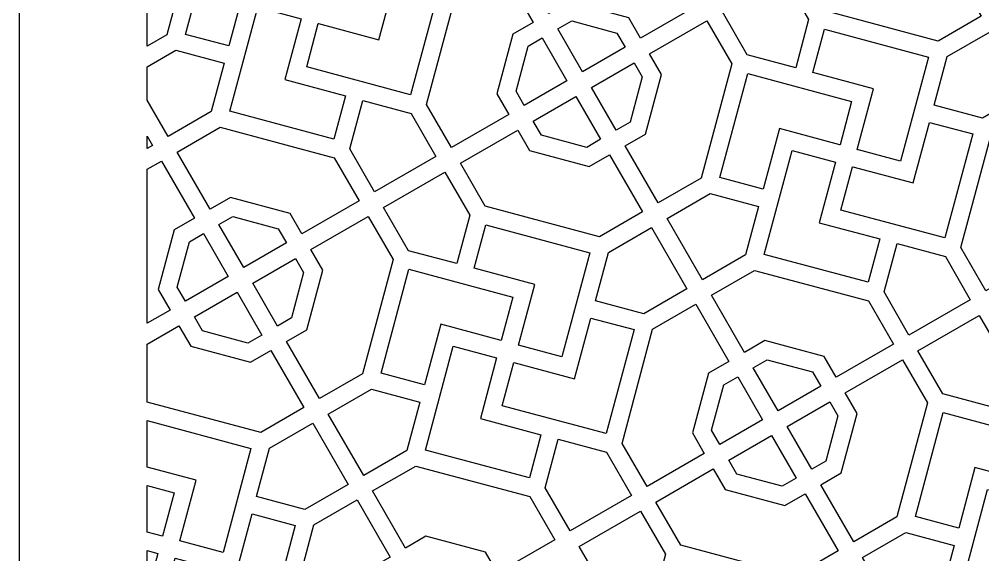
# Model space of a CAD drawing. Header units: centimetres. Extents: x 1.9 to 18.1, y -9.5 to 9.5.
# Drawn here: x 1.854 to 6.387, y 4.709 to 7.227 of the extents above; entities that cross this region are included whole.
import ezdxf

# ---------------------------------------------------------------- set-up
doc = ezdxf.new("R2010")
doc.units = ezdxf.units.CM
doc.header["$MEASUREMENT"] = 0
doc.layers.add('layer 1', color=7, linetype='Continuous')

msp = doc.modelspace()

# ---------------------------------------------------------------- linework, layer by layer
at = {"layer": 'layer 1', "color": 250}
for points, knots in [([(1.85394, 9.5), (1.85394, 9.5), (18.09811, 9.5), (18.09811, 9.5), (18.09811, 9.5), (18.09811, 9.5), (18.09811, 0.05572), (18.09811, 0.05572), (18.09811, 0.05572), (18.09811, 0.05572), (1.85394, 0.05572), (1.85394, 0.05572), (1.85394, 0.05572), (1.85394, 0.05572), (1.85394, 9.5), (1.85394, 9.5)], [0, 0, 0, 0, 0.2, 0.2, 0.2, 0.2, 0.4, 0.4, 0.4, 0.4, 0.6, 0.6, 0.6, 0.6, 1, 1, 1, 1]), ([(2.45561, 7.10026), (2.45561, 7.10026), (2.54855, 7.15393), (2.54855, 7.15393), (2.54855, 7.15393), (2.54855, 7.15393), (2.69237, 7.69068), (2.69237, 7.69068), (2.69237, 7.69068), (2.69237, 7.69068), (2.57523, 7.89357), (2.57523, 7.89357), (2.57523, 7.89357), (2.57523, 7.89357), (2.45561, 7.82451), (2.45561, 7.82451), (2.45561, 7.82451), (2.45561, 7.82451), (2.45561, 7.10026), (2.45561, 7.10026)], [0, 0, 0, 0, 0.1666667, 0.1666667, 0.1666667, 0.1666667, 0.3333333, 0.3333333, 0.3333333, 0.3333333, 0.5, 0.5, 0.5, 0.5, 0.6666667, 0.6666667, 0.6666667, 0.6666667, 1, 1, 1, 1]), ([(3.20141, 7.31045), (3.20141, 7.31045), (3.20165, 7.31038), (3.20165, 7.31038), (3.20165, 7.31038), (3.20165, 7.31038), (3.2562, 7.51396), (3.2562, 7.51396), (3.2562, 7.51396), (3.2562, 7.51396), (2.76723, 7.64499), (2.76723, 7.64499), (2.76723, 7.64499), (2.76723, 7.64499), (2.63621, 7.15602), (2.63621, 7.15602), (2.63621, 7.15602), (2.63621, 7.15602), (2.83997, 7.10142), (2.83997, 7.10142), (2.83997, 7.10142), (2.83997, 7.10142), (2.91642, 7.38675), (2.91642, 7.38675), (2.91642, 7.38675), (2.91642, 7.38675), (3.2014, 7.31039), (3.2014, 7.31039), (3.2014, 7.31039), (3.2014, 7.31039), (3.20141, 7.31045), (3.20141, 7.31045)], [0, 0, 0, 0, 0.1111111, 0.1111111, 0.1111111, 0.1111111, 0.2222222, 0.2222222, 0.2222222, 0.2222222, 0.3333333, 0.3333333, 0.3333333, 0.3333333, 0.4444444, 0.4444444, 0.4444444, 0.4444444, 0.5555556, 0.5555556, 0.5555556, 0.5555556, 0.6666667, 0.6666667, 0.6666667, 0.6666667, 0.7777778, 0.7777778, 0.7777778, 0.7777778, 1, 1, 1, 1]), ([(4.72143, 7.23444), (4.72143, 7.23444), (4.77732, 7.13765), (4.77732, 7.13765), (4.77732, 7.13765), (4.77732, 7.13765), (5.0468, 7.29324), (5.0468, 7.29324), (5.0468, 7.29324), (5.0468, 7.29324), (4.92962, 7.4962), (4.92962, 7.4962), (4.92962, 7.4962), (4.92962, 7.4962), (4.39298, 7.63999), (4.39298, 7.63999), (4.39298, 7.63999), (4.39298, 7.63999), (4.19009, 7.52286), (4.19009, 7.52286), (4.19009, 7.52286), (4.19009, 7.52286), (4.3452, 7.25421), (4.3452, 7.25421), (4.3452, 7.25421), (4.3452, 7.25421), (4.44108, 7.30956), (4.44108, 7.30956), (4.44108, 7.30956), (4.44108, 7.30956), (4.72143, 7.23444), (4.72143, 7.23444)], [0, 0, 0, 0, 0.1111111, 0.1111111, 0.1111111, 0.1111111, 0.2222222, 0.2222222, 0.2222222, 0.2222222, 0.3333333, 0.3333333, 0.3333333, 0.3333333, 0.4444444, 0.4444444, 0.4444444, 0.4444444, 0.5555556, 0.5555556, 0.5555556, 0.5555556, 0.6666667, 0.6666667, 0.6666667, 0.6666667, 0.7777778, 0.7777778, 0.7777778, 0.7777778, 1, 1, 1, 1]), ([(5.84874, 7.52951), (5.84874, 7.52951), (5.79286, 7.6263), (5.79286, 7.6263), (5.79286, 7.6263), (5.79286, 7.6263), (5.52321, 7.47062), (5.52321, 7.47062), (5.52321, 7.47062), (5.52321, 7.47062), (5.64025, 7.26788), (5.64025, 7.26788), (5.64025, 7.26788), (5.64025, 7.26788), (6.17726, 7.12399), (6.17726, 7.12399), (6.17726, 7.12399), (6.17726, 7.12399), (6.38008, 7.24109), (6.38008, 7.24109), (6.38008, 7.24109), (6.38008, 7.24109), (6.22497, 7.50974), (6.22497, 7.50974), (6.22497, 7.50974), (6.22497, 7.50974), (6.12909, 7.45439), (6.12909, 7.45439), (6.12909, 7.45439), (6.12909, 7.45439), (5.84874, 7.52951), (5.84874, 7.52951)], [0, 0, 0, 0, 0.1111111, 0.1111111, 0.1111111, 0.1111111, 0.2222222, 0.2222222, 0.2222222, 0.2222222, 0.3333333, 0.3333333, 0.3333333, 0.3333333, 0.4444444, 0.4444444, 0.4444444, 0.4444444, 0.5555556, 0.5555556, 0.5555556, 0.5555556, 0.6666667, 0.6666667, 0.6666667, 0.6666667, 0.7777778, 0.7777778, 0.7777778, 0.7777778, 1, 1, 1, 1]), ([(4.10095, 6.87621), (4.10095, 6.87621), (4.17607, 7.15656), (4.17607, 7.15656), (4.17607, 7.15656), (4.17607, 7.15656), (4.27195, 7.21191), (4.27195, 7.21191), (4.27195, 7.21191), (4.27195, 7.21191), (4.11684, 7.48057), (4.11684, 7.48057), (4.11684, 7.48057), (4.11684, 7.48057), (3.91379, 7.36334), (3.91379, 7.36334), (3.91379, 7.36334), (3.91379, 7.36334), (3.77, 6.8267), (3.77, 6.8267), (3.77, 6.8267), (3.77, 6.8267), (3.88719, 6.62373), (3.88719, 6.62373), (3.88719, 6.62373), (3.88719, 6.62373), (4.15684, 6.77941), (4.15684, 6.77941), (4.15684, 6.77941), (4.15684, 6.77941), (4.10095, 6.87621), (4.10095, 6.87621)], [0, 0, 0, 0, 0.1111111, 0.1111111, 0.1111111, 0.1111111, 0.2222222, 0.2222222, 0.2222222, 0.2222222, 0.3333333, 0.3333333, 0.3333333, 0.3333333, 0.4444444, 0.4444444, 0.4444444, 0.4444444, 0.5555556, 0.5555556, 0.5555556, 0.5555556, 0.6666667, 0.6666667, 0.6666667, 0.6666667, 0.7777778, 0.7777778, 0.7777778, 0.7777778, 1, 1, 1, 1]), ([(3.26124, 7.20705), (3.26124, 7.20705), (3.26122, 7.20695), (3.26122, 7.20695), (3.26122, 7.20695), (3.26122, 7.20695), (3.26074, 7.20708), (3.26074, 7.20708), (3.26074, 7.20708), (3.26074, 7.20708), (3.20614, 7.00329), (3.20614, 7.00329), (3.20614, 7.00329), (3.20614, 7.00329), (3.69511, 6.87227), (3.69511, 6.87227), (3.69511, 6.87227), (3.69511, 6.87227), (3.82613, 7.36124), (3.82613, 7.36124), (3.82613, 7.36124), (3.82613, 7.36124), (3.62261, 7.41577), (3.62261, 7.41577), (3.62261, 7.41577), (3.62261, 7.41577), (3.54622, 7.13069), (3.54622, 7.13069), (3.54622, 7.13069), (3.54622, 7.13069), (3.26124, 7.20705), (3.26124, 7.20705)], [0, 0, 0, 0, 0.1111111, 0.1111111, 0.1111111, 0.1111111, 0.2222222, 0.2222222, 0.2222222, 0.2222222, 0.3333333, 0.3333333, 0.3333333, 0.3333333, 0.4444444, 0.4444444, 0.4444444, 0.4444444, 0.5555556, 0.5555556, 0.5555556, 0.5555556, 0.6666667, 0.6666667, 0.6666667, 0.6666667, 0.7777778, 0.7777778, 0.7777778, 0.7777778, 1, 1, 1, 1]), ([(5.50675, 6.99804), (5.50675, 6.99804), (5.56765, 7.22535), (5.56765, 7.22535), (5.56765, 7.22535), (5.56765, 7.22535), (5.45034, 7.42855), (5.45034, 7.42855), (5.45034, 7.42855), (5.45034, 7.42855), (5.16196, 7.26205), (5.16196, 7.26205), (5.16196, 7.26205), (5.16196, 7.26205), (5.27918, 7.05902), (5.27918, 7.05902), (5.27918, 7.05902), (5.27918, 7.05902), (5.50675, 6.99804), (5.50675, 6.99804)], [0, 0, 0, 0, 0.1666667, 0.1666667, 0.1666667, 0.1666667, 0.3333333, 0.3333333, 0.3333333, 0.3333333, 0.5, 0.5, 0.5, 0.5, 0.6666667, 0.6666667, 0.6666667, 0.6666667, 1, 1, 1, 1]), ([(3.17955, 7.22913), (3.17955, 7.22913), (2.97591, 7.2837), (2.97591, 7.2837), (2.97591, 7.2837), (2.97591, 7.2837), (2.84489, 6.79473), (2.84489, 6.79473), (2.84489, 6.79473), (2.84489, 6.79473), (3.33386, 6.66371), (3.33386, 6.66371), (3.33386, 6.66371), (3.33386, 6.66371), (3.38843, 6.86734), (3.38843, 6.86734), (3.38843, 6.86734), (3.38843, 6.86734), (3.10309, 6.9438), (3.10309, 6.9438), (3.10309, 6.9438), (3.10309, 6.9438), (3.17955, 7.22913), (3.17955, 7.22913)], [0, 0, 0, 0, 0.1428571, 0.1428571, 0.1428571, 0.1428571, 0.2857143, 0.2857143, 0.2857143, 0.2857143, 0.4285714, 0.4285714, 0.4285714, 0.4285714, 0.5714286, 0.5714286, 0.5714286, 0.5714286, 0.7142857, 0.7142857, 0.7142857, 0.7142857, 1, 1, 1, 1]), ([(4.70445, 7.09558), (4.70445, 7.09558), (4.66599, 7.16219), (4.66599, 7.16219), (4.66599, 7.16219), (4.66599, 7.16219), (4.45297, 7.21927), (4.45297, 7.21927), (4.45297, 7.21927), (4.45297, 7.21927), (4.38727, 7.18134), (4.38727, 7.18134), (4.38727, 7.18134), (4.38727, 7.18134), (4.5037, 6.97968), (4.5037, 6.97968), (4.5037, 6.97968), (4.5037, 6.97968), (4.70445, 7.09558), (4.70445, 7.09558)], [0, 0, 0, 0, 0.1666667, 0.1666667, 0.1666667, 0.1666667, 0.3333333, 0.3333333, 0.3333333, 0.3333333, 0.5, 0.5, 0.5, 0.5, 0.6666667, 0.6666667, 0.6666667, 0.6666667, 1, 1, 1, 1]), ([(4.87549, 6.9676), (4.87549, 6.9676), (4.80037, 6.68725), (4.80037, 6.68725), (4.80037, 6.68725), (4.80037, 6.68725), (4.70449, 6.63189), (4.70449, 6.63189), (4.70449, 6.63189), (4.70449, 6.63189), (4.8596, 6.36324), (4.8596, 6.36324), (4.8596, 6.36324), (4.8596, 6.36324), (5.06242, 6.48034), (5.06242, 6.48034), (5.06242, 6.48034), (5.06242, 6.48034), (5.20624, 7.01709), (5.20624, 7.01709), (5.20624, 7.01709), (5.20624, 7.01709), (5.0891, 7.21998), (5.0891, 7.21998), (5.0891, 7.21998), (5.0891, 7.21998), (4.81961, 7.0644), (4.81961, 7.0644), (4.81961, 7.0644), (4.81961, 7.0644), (4.87549, 6.9676), (4.87549, 6.9676)], [0, 0, 0, 0, 0.1111111, 0.1111111, 0.1111111, 0.1111111, 0.2222222, 0.2222222, 0.2222222, 0.2222222, 0.3333333, 0.3333333, 0.3333333, 0.3333333, 0.4444444, 0.4444444, 0.4444444, 0.4444444, 0.5555556, 0.5555556, 0.5555556, 0.5555556, 0.6666667, 0.6666667, 0.6666667, 0.6666667, 0.7777778, 0.7777778, 0.7777778, 0.7777778, 1, 1, 1, 1]), ([(5.7968, 6.61506), (5.7968, 6.61506), (5.79692, 6.61503), (5.79692, 6.61503), (5.79692, 6.61503), (5.79692, 6.61503), (5.79684, 6.61474), (5.79684, 6.61474), (5.79684, 6.61474), (5.79684, 6.61474), (6.0006, 6.56014), (6.0006, 6.56014), (6.0006, 6.56014), (6.0006, 6.56014), (6.13161, 7.04911), (6.13161, 7.04911), (6.13161, 7.04911), (6.13161, 7.04911), (5.64264, 7.18013), (5.64264, 7.18013), (5.64264, 7.18013), (5.64264, 7.18013), (5.58802, 6.97627), (5.58802, 6.97627), (5.58802, 6.97627), (5.58802, 6.97627), (5.87312, 6.89988), (5.87312, 6.89988), (5.87312, 6.89988), (5.87312, 6.89988), (5.7968, 6.61506), (5.7968, 6.61506)], [0, 0, 0, 0, 0.1111111, 0.1111111, 0.1111111, 0.1111111, 0.2222222, 0.2222222, 0.2222222, 0.2222222, 0.3333333, 0.3333333, 0.3333333, 0.3333333, 0.4444444, 0.4444444, 0.4444444, 0.4444444, 0.5555556, 0.5555556, 0.5555556, 0.5555556, 0.6666667, 0.6666667, 0.6666667, 0.6666667, 0.7777778, 0.7777778, 0.7777778, 0.7777778, 1, 1, 1, 1]), ([(6.42215, 7.16822), (6.42215, 7.16822), (6.21925, 7.05108), (6.21925, 7.05108), (6.21925, 7.05108), (6.21925, 7.05108), (6.15826, 6.82346), (6.15826, 6.82346), (6.15826, 6.82346), (6.15826, 6.82346), (6.38551, 6.76257), (6.38551, 6.76257), (6.38551, 6.76257), (6.38551, 6.76257), (6.58864, 6.87985), (6.58864, 6.87985), (6.58864, 6.87985), (6.58864, 6.87985), (6.42215, 7.16822), (6.42215, 7.16822)], [0, 0, 0, 0, 0.1666667, 0.1666667, 0.1666667, 0.1666667, 0.3333333, 0.3333333, 0.3333333, 0.3333333, 0.5, 0.5, 0.5, 0.5, 0.6666667, 0.6666667, 0.6666667, 0.6666667, 1, 1, 1, 1]), ([(4.2297, 6.82148), (4.2297, 6.82148), (4.43045, 6.93739), (4.43045, 6.93739), (4.43045, 6.93739), (4.43045, 6.93739), (4.31402, 7.13905), (4.31402, 7.13905), (4.31402, 7.13905), (4.31402, 7.13905), (4.24832, 7.10112), (4.24832, 7.10112), (4.24832, 7.10112), (4.24832, 7.10112), (4.19124, 6.88809), (4.19124, 6.88809), (4.19124, 6.88809), (4.19124, 6.88809), (4.2297, 6.82148), (4.2297, 6.82148)], [0, 0, 0, 0, 0.1666667, 0.1666667, 0.1666667, 0.1666667, 0.3333333, 0.3333333, 0.3333333, 0.3333333, 0.5, 0.5, 0.5, 0.5, 0.6666667, 0.6666667, 0.6666667, 0.6666667, 1, 1, 1, 1]), ([(2.45561, 6.84653), (2.45561, 6.84653), (2.5543, 6.67559), (2.5543, 6.67559), (2.5543, 6.67559), (2.5543, 6.67559), (2.75727, 6.79277), (2.75727, 6.79277), (2.75727, 6.79277), (2.75727, 6.79277), (2.81819, 7.02015), (2.81819, 7.02015), (2.81819, 7.02015), (2.81819, 7.02015), (2.5907, 7.08111), (2.5907, 7.08111), (2.5907, 7.08111), (2.5907, 7.08111), (2.45561, 7.00311), (2.45561, 7.00311), (2.45561, 7.00311), (2.45561, 7.00311), (2.45561, 6.84653), (2.45561, 6.84653)], [0, 0, 0, 0, 0.1428571, 0.1428571, 0.1428571, 0.1428571, 0.2857143, 0.2857143, 0.2857143, 0.2857143, 0.4285714, 0.4285714, 0.4285714, 0.4285714, 0.5714286, 0.5714286, 0.5714286, 0.5714286, 0.7142857, 0.7142857, 0.7142857, 0.7142857, 1, 1, 1, 1]), ([(4.74674, 7.02233), (4.74674, 7.02233), (4.54599, 6.90642), (4.54599, 6.90642), (4.54599, 6.90642), (4.54599, 6.90642), (4.66242, 6.70476), (4.66242, 6.70476), (4.66242, 6.70476), (4.66242, 6.70476), (4.72812, 6.74269), (4.72812, 6.74269), (4.72812, 6.74269), (4.72812, 6.74269), (4.7852, 6.95571), (4.7852, 6.95571), (4.7852, 6.95571), (4.7852, 6.95571), (4.74674, 7.02233), (4.74674, 7.02233)], [0, 0, 0, 0, 0.1666667, 0.1666667, 0.1666667, 0.1666667, 0.3333333, 0.3333333, 0.3333333, 0.3333333, 0.5, 0.5, 0.5, 0.5, 0.6666667, 0.6666667, 0.6666667, 0.6666667, 1, 1, 1, 1]), ([(5.71528, 6.63686), (5.71528, 6.63686), (5.71552, 6.63679), (5.71552, 6.63679), (5.71552, 6.63679), (5.71552, 6.63679), (5.77007, 6.84037), (5.77007, 6.84037), (5.77007, 6.84037), (5.77007, 6.84037), (5.2811, 6.9714), (5.2811, 6.9714), (5.2811, 6.9714), (5.2811, 6.9714), (5.15008, 6.48243), (5.15008, 6.48243), (5.15008, 6.48243), (5.15008, 6.48243), (5.35384, 6.42783), (5.35384, 6.42783), (5.35384, 6.42783), (5.35384, 6.42783), (5.43029, 6.71316), (5.43029, 6.71316), (5.43029, 6.71316), (5.43029, 6.71316), (5.71526, 6.6368), (5.71526, 6.6368), (5.71526, 6.6368), (5.71526, 6.6368), (5.71528, 6.63686), (5.71528, 6.63686)], [0, 0, 0, 0, 0.1111111, 0.1111111, 0.1111111, 0.1111111, 0.2222222, 0.2222222, 0.2222222, 0.2222222, 0.3333333, 0.3333333, 0.3333333, 0.3333333, 0.4444444, 0.4444444, 0.4444444, 0.4444444, 0.5555556, 0.5555556, 0.5555556, 0.5555556, 0.6666667, 0.6666667, 0.6666667, 0.6666667, 0.7777778, 0.7777778, 0.7777778, 0.7777778, 1, 1, 1, 1]), ([(3.81432, 6.58166), (3.81432, 6.58166), (3.69714, 6.78462), (3.69714, 6.78462), (3.69714, 6.78462), (3.69714, 6.78462), (3.4697, 6.84557), (3.4697, 6.84557), (3.4697, 6.84557), (3.4697, 6.84557), (3.40876, 6.61813), (3.40876, 6.61813), (3.40876, 6.61813), (3.40876, 6.61813), (3.52594, 6.41517), (3.52594, 6.41517), (3.52594, 6.41517), (3.52594, 6.41517), (3.81432, 6.58166), (3.81432, 6.58166)], [0, 0, 0, 0, 0.1666667, 0.1666667, 0.1666667, 0.1666667, 0.3333333, 0.3333333, 0.3333333, 0.3333333, 0.5, 0.5, 0.5, 0.5, 0.6666667, 0.6666667, 0.6666667, 0.6666667, 1, 1, 1, 1]), ([(4.27199, 6.74823), (4.27199, 6.74823), (4.31045, 6.68162), (4.31045, 6.68162), (4.31045, 6.68162), (4.31045, 6.68162), (4.52348, 6.62454), (4.52348, 6.62454), (4.52348, 6.62454), (4.52348, 6.62454), (4.58917, 6.66247), (4.58917, 6.66247), (4.58917, 6.66247), (4.58917, 6.66247), (4.47274, 6.86413), (4.47274, 6.86413), (4.47274, 6.86413), (4.47274, 6.86413), (4.27199, 6.74823), (4.27199, 6.74823)], [0, 0, 0, 0, 0.1666667, 0.1666667, 0.1666667, 0.1666667, 0.3333333, 0.3333333, 0.3333333, 0.3333333, 0.5, 0.5, 0.5, 0.5, 0.6666667, 0.6666667, 0.6666667, 0.6666667, 1, 1, 1, 1]), ([(6.61482, 6.20262), (6.61482, 6.20262), (6.68994, 6.48297), (6.68994, 6.48297), (6.68994, 6.48297), (6.68994, 6.48297), (6.78582, 6.53832), (6.78582, 6.53832), (6.78582, 6.53832), (6.78582, 6.53832), (6.63071, 6.80698), (6.63071, 6.80698), (6.63071, 6.80698), (6.63071, 6.80698), (6.42766, 6.68975), (6.42766, 6.68975), (6.42766, 6.68975), (6.42766, 6.68975), (6.28387, 6.15311), (6.28387, 6.15311), (6.28387, 6.15311), (6.28387, 6.15311), (6.40105, 5.95014), (6.40105, 5.95014), (6.40105, 5.95014), (6.40105, 5.95014), (6.6707, 6.10582), (6.6707, 6.10582), (6.6707, 6.10582), (6.6707, 6.10582), (6.61482, 6.20262), (6.61482, 6.20262)], [0, 0, 0, 0, 0.1111111, 0.1111111, 0.1111111, 0.1111111, 0.2222222, 0.2222222, 0.2222222, 0.2222222, 0.3333333, 0.3333333, 0.3333333, 0.3333333, 0.4444444, 0.4444444, 0.4444444, 0.4444444, 0.5555556, 0.5555556, 0.5555556, 0.5555556, 0.6666667, 0.6666667, 0.6666667, 0.6666667, 0.7777778, 0.7777778, 0.7777778, 0.7777778, 1, 1, 1, 1]), ([(3.12771, 6.3143), (3.12771, 6.3143), (3.18359, 6.21751), (3.18359, 6.21751), (3.18359, 6.21751), (3.18359, 6.21751), (3.45308, 6.3731), (3.45308, 6.3731), (3.45308, 6.3731), (3.45308, 6.3731), (3.33589, 6.57606), (3.33589, 6.57606), (3.33589, 6.57606), (3.33589, 6.57606), (2.79925, 6.71986), (2.79925, 6.71986), (2.79925, 6.71986), (2.79925, 6.71986), (2.59637, 6.60272), (2.59637, 6.60272), (2.59637, 6.60272), (2.59637, 6.60272), (2.75147, 6.33407), (2.75147, 6.33407), (2.75147, 6.33407), (2.75147, 6.33407), (2.84735, 6.38942), (2.84735, 6.38942), (2.84735, 6.38942), (2.84735, 6.38942), (3.12771, 6.3143), (3.12771, 6.3143)], [0, 0, 0, 0, 0.1111111, 0.1111111, 0.1111111, 0.1111111, 0.2222222, 0.2222222, 0.2222222, 0.2222222, 0.3333333, 0.3333333, 0.3333333, 0.3333333, 0.4444444, 0.4444444, 0.4444444, 0.4444444, 0.5555556, 0.5555556, 0.5555556, 0.5555556, 0.6666667, 0.6666667, 0.6666667, 0.6666667, 0.7777778, 0.7777778, 0.7777778, 0.7777778, 1, 1, 1, 1]), ([(5.77511, 6.53346), (5.77511, 6.53346), (5.77509, 6.53336), (5.77509, 6.53336), (5.77509, 6.53336), (5.77509, 6.53336), (5.77461, 6.53349), (5.77461, 6.53349), (5.77461, 6.53349), (5.77461, 6.53349), (5.72001, 6.3297), (5.72001, 6.3297), (5.72001, 6.3297), (5.72001, 6.3297), (6.20898, 6.19868), (6.20898, 6.19868), (6.20898, 6.19868), (6.20898, 6.19868), (6.33999, 6.68765), (6.33999, 6.68765), (6.33999, 6.68765), (6.33999, 6.68765), (6.13648, 6.74218), (6.13648, 6.74218), (6.13648, 6.74218), (6.13648, 6.74218), (6.06009, 6.4571), (6.06009, 6.4571), (6.06009, 6.4571), (6.06009, 6.4571), (5.77511, 6.53346), (5.77511, 6.53346)], [0, 0, 0, 0, 0.1111111, 0.1111111, 0.1111111, 0.1111111, 0.2222222, 0.2222222, 0.2222222, 0.2222222, 0.3333333, 0.3333333, 0.3333333, 0.3333333, 0.4444444, 0.4444444, 0.4444444, 0.4444444, 0.5555556, 0.5555556, 0.5555556, 0.5555556, 0.6666667, 0.6666667, 0.6666667, 0.6666667, 0.7777778, 0.7777778, 0.7777778, 0.7777778, 1, 1, 1, 1]), ([(2.45561, 6.61861), (2.45561, 6.61861), (2.48105, 6.63329), (2.48105, 6.63329), (2.48105, 6.63329), (2.48105, 6.63329), (2.45561, 6.67736), (2.45561, 6.67736), (2.45561, 6.67736), (2.45561, 6.67736), (2.45561, 6.61861), (2.45561, 6.61861)], [0, 0, 0, 0, 0.25, 0.25, 0.25, 0.25, 0.5, 0.5, 0.5, 0.5, 1, 1, 1, 1]), ([(4.25501, 6.60937), (4.25501, 6.60937), (4.19913, 6.70616), (4.19913, 6.70616), (4.19913, 6.70616), (4.19913, 6.70616), (3.92948, 6.55048), (3.92948, 6.55048), (3.92948, 6.55048), (3.92948, 6.55048), (4.04653, 6.34774), (4.04653, 6.34774), (4.04653, 6.34774), (4.04653, 6.34774), (4.58354, 6.20385), (4.58354, 6.20385), (4.58354, 6.20385), (4.58354, 6.20385), (4.78635, 6.32095), (4.78635, 6.32095), (4.78635, 6.32095), (4.78635, 6.32095), (4.63124, 6.5896), (4.63124, 6.5896), (4.63124, 6.5896), (4.63124, 6.5896), (4.53537, 6.53425), (4.53537, 6.53425), (4.53537, 6.53425), (4.53537, 6.53425), (4.25501, 6.60937), (4.25501, 6.60937)], [0, 0, 0, 0, 0.1111111, 0.1111111, 0.1111111, 0.1111111, 0.2222222, 0.2222222, 0.2222222, 0.2222222, 0.3333333, 0.3333333, 0.3333333, 0.3333333, 0.4444444, 0.4444444, 0.4444444, 0.4444444, 0.5555556, 0.5555556, 0.5555556, 0.5555556, 0.6666667, 0.6666667, 0.6666667, 0.6666667, 0.7777778, 0.7777778, 0.7777778, 0.7777778, 1, 1, 1, 1]), ([(5.69341, 6.55554), (5.69341, 6.55554), (5.48978, 6.61011), (5.48978, 6.61011), (5.48978, 6.61011), (5.48978, 6.61011), (5.35876, 6.12114), (5.35876, 6.12114), (5.35876, 6.12114), (5.35876, 6.12114), (5.84773, 5.99012), (5.84773, 5.99012), (5.84773, 5.99012), (5.84773, 5.99012), (5.9023, 6.19375), (5.9023, 6.19375), (5.9023, 6.19375), (5.9023, 6.19375), (5.61696, 6.27021), (5.61696, 6.27021), (5.61696, 6.27021), (5.61696, 6.27021), (5.69341, 6.55554), (5.69341, 6.55554)], [0, 0, 0, 0, 0.1428571, 0.1428571, 0.1428571, 0.1428571, 0.2857143, 0.2857143, 0.2857143, 0.2857143, 0.4285714, 0.4285714, 0.4285714, 0.4285714, 0.5714286, 0.5714286, 0.5714286, 0.5714286, 0.7142857, 0.7142857, 0.7142857, 0.7142857, 1, 1, 1, 1]), ([(2.45561, 5.79721), (2.45561, 5.79721), (2.56311, 5.85927), (2.56311, 5.85927), (2.56311, 5.85927), (2.56311, 5.85927), (2.50723, 5.95607), (2.50723, 5.95607), (2.50723, 5.95607), (2.50723, 5.95607), (2.58235, 6.23642), (2.58235, 6.23642), (2.58235, 6.23642), (2.58235, 6.23642), (2.67822, 6.29177), (2.67822, 6.29177), (2.67822, 6.29177), (2.67822, 6.29177), (2.52312, 6.56043), (2.52312, 6.56043), (2.52312, 6.56043), (2.52312, 6.56043), (2.45561, 6.52145), (2.45561, 6.52145), (2.45561, 6.52145), (2.45561, 6.52145), (2.45561, 5.79721), (2.45561, 5.79721)], [0, 0, 0, 0, 0.125, 0.125, 0.125, 0.125, 0.25, 0.25, 0.25, 0.25, 0.375, 0.375, 0.375, 0.375, 0.5, 0.5, 0.5, 0.5, 0.625, 0.625, 0.625, 0.625, 0.75, 0.75, 0.75, 0.75, 1, 1, 1, 1]), ([(3.91302, 6.0779), (3.91302, 6.0779), (3.97393, 6.30521), (3.97393, 6.30521), (3.97393, 6.30521), (3.97393, 6.30521), (3.85661, 6.50841), (3.85661, 6.50841), (3.85661, 6.50841), (3.85661, 6.50841), (3.56823, 6.34191), (3.56823, 6.34191), (3.56823, 6.34191), (3.56823, 6.34191), (3.68546, 6.13888), (3.68546, 6.13888), (3.68546, 6.13888), (3.68546, 6.13888), (3.91302, 6.0779), (3.91302, 6.0779)], [0, 0, 0, 0, 0.1666667, 0.1666667, 0.1666667, 0.1666667, 0.3333333, 0.3333333, 0.3333333, 0.3333333, 0.5, 0.5, 0.5, 0.5, 0.6666667, 0.6666667, 0.6666667, 0.6666667, 1, 1, 1, 1]), ([(5.06816, 6.002), (5.06816, 6.002), (5.27113, 6.11918), (5.27113, 6.11918), (5.27113, 6.11918), (5.27113, 6.11918), (5.33206, 6.34656), (5.33206, 6.34656), (5.33206, 6.34656), (5.33206, 6.34656), (5.10457, 6.40752), (5.10457, 6.40752), (5.10457, 6.40752), (5.10457, 6.40752), (4.90167, 6.29038), (4.90167, 6.29038), (4.90167, 6.29038), (4.90167, 6.29038), (5.06816, 6.002), (5.06816, 6.002)], [0, 0, 0, 0, 0.1666667, 0.1666667, 0.1666667, 0.1666667, 0.3333333, 0.3333333, 0.3333333, 0.3333333, 0.5, 0.5, 0.5, 0.5, 0.6666667, 0.6666667, 0.6666667, 0.6666667, 1, 1, 1, 1]), ([(3.11072, 6.17544), (3.11072, 6.17544), (3.07226, 6.24205), (3.07226, 6.24205), (3.07226, 6.24205), (3.07226, 6.24205), (2.85924, 6.29913), (2.85924, 6.29913), (2.85924, 6.29913), (2.85924, 6.29913), (2.79354, 6.2612), (2.79354, 6.2612), (2.79354, 6.2612), (2.79354, 6.2612), (2.90997, 6.05954), (2.90997, 6.05954), (2.90997, 6.05954), (2.90997, 6.05954), (3.11072, 6.17544), (3.11072, 6.17544)], [0, 0, 0, 0, 0.1666667, 0.1666667, 0.1666667, 0.1666667, 0.3333333, 0.3333333, 0.3333333, 0.3333333, 0.5, 0.5, 0.5, 0.5, 0.6666667, 0.6666667, 0.6666667, 0.6666667, 1, 1, 1, 1]), ([(3.28177, 6.04746), (3.28177, 6.04746), (3.20664, 5.76711), (3.20664, 5.76711), (3.20664, 5.76711), (3.20664, 5.76711), (3.11077, 5.71175), (3.11077, 5.71175), (3.11077, 5.71175), (3.11077, 5.71175), (3.26587, 5.4431), (3.26587, 5.4431), (3.26587, 5.4431), (3.26587, 5.4431), (3.46869, 5.5602), (3.46869, 5.5602), (3.46869, 5.5602), (3.46869, 5.5602), (3.61251, 6.09695), (3.61251, 6.09695), (3.61251, 6.09695), (3.61251, 6.09695), (3.49537, 6.29984), (3.49537, 6.29984), (3.49537, 6.29984), (3.49537, 6.29984), (3.22588, 6.14426), (3.22588, 6.14426), (3.22588, 6.14426), (3.22588, 6.14426), (3.28177, 6.04746), (3.28177, 6.04746)], [0, 0, 0, 0, 0.1111111, 0.1111111, 0.1111111, 0.1111111, 0.2222222, 0.2222222, 0.2222222, 0.2222222, 0.3333333, 0.3333333, 0.3333333, 0.3333333, 0.4444444, 0.4444444, 0.4444444, 0.4444444, 0.5555556, 0.5555556, 0.5555556, 0.5555556, 0.6666667, 0.6666667, 0.6666667, 0.6666667, 0.7777778, 0.7777778, 0.7777778, 0.7777778, 1, 1, 1, 1]), ([(4.20308, 5.69492), (4.20308, 5.69492), (4.20319, 5.6949), (4.20319, 5.6949), (4.20319, 5.6949), (4.20319, 5.6949), (4.20311, 5.6946), (4.20311, 5.6946), (4.20311, 5.6946), (4.20311, 5.6946), (4.40687, 5.64), (4.40687, 5.64), (4.40687, 5.64), (4.40687, 5.64), (4.53789, 6.12897), (4.53789, 6.12897), (4.53789, 6.12897), (4.53789, 6.12897), (4.04892, 6.25999), (4.04892, 6.25999), (4.04892, 6.25999), (4.04892, 6.25999), (3.99429, 6.05613), (3.99429, 6.05613), (3.99429, 6.05613), (3.99429, 6.05613), (4.27939, 5.97974), (4.27939, 5.97974), (4.27939, 5.97974), (4.27939, 5.97974), (4.20308, 5.69492), (4.20308, 5.69492)], [0, 0, 0, 0, 0.1111111, 0.1111111, 0.1111111, 0.1111111, 0.2222222, 0.2222222, 0.2222222, 0.2222222, 0.3333333, 0.3333333, 0.3333333, 0.3333333, 0.4444444, 0.4444444, 0.4444444, 0.4444444, 0.5555556, 0.5555556, 0.5555556, 0.5555556, 0.6666667, 0.6666667, 0.6666667, 0.6666667, 0.7777778, 0.7777778, 0.7777778, 0.7777778, 1, 1, 1, 1]), ([(2.63597, 5.90134), (2.63597, 5.90134), (2.83672, 6.01724), (2.83672, 6.01724), (2.83672, 6.01724), (2.83672, 6.01724), (2.72029, 6.21891), (2.72029, 6.21891), (2.72029, 6.21891), (2.72029, 6.21891), (2.6546, 6.18098), (2.6546, 6.18098), (2.6546, 6.18098), (2.6546, 6.18098), (2.59752, 5.96795), (2.59752, 5.96795), (2.59752, 5.96795), (2.59752, 5.96795), (2.63597, 5.90134), (2.63597, 5.90134)], [0, 0, 0, 0, 0.1666667, 0.1666667, 0.1666667, 0.1666667, 0.3333333, 0.3333333, 0.3333333, 0.3333333, 0.5, 0.5, 0.5, 0.5, 0.6666667, 0.6666667, 0.6666667, 0.6666667, 1, 1, 1, 1]), ([(4.82842, 6.24808), (4.82842, 6.24808), (4.62552, 6.13094), (4.62552, 6.13094), (4.62552, 6.13094), (4.62552, 6.13094), (4.56453, 5.90332), (4.56453, 5.90332), (4.56453, 5.90332), (4.56453, 5.90332), (4.79178, 5.84243), (4.79178, 5.84243), (4.79178, 5.84243), (4.79178, 5.84243), (4.99491, 5.95971), (4.99491, 5.95971), (4.99491, 5.95971), (4.99491, 5.95971), (4.82842, 6.24808), (4.82842, 6.24808)], [0, 0, 0, 0, 0.1666667, 0.1666667, 0.1666667, 0.1666667, 0.3333333, 0.3333333, 0.3333333, 0.3333333, 0.5, 0.5, 0.5, 0.5, 0.6666667, 0.6666667, 0.6666667, 0.6666667, 1, 1, 1, 1]), ([(6.32819, 5.90807), (6.32819, 5.90807), (6.21101, 6.11104), (6.21101, 6.11104), (6.21101, 6.11104), (6.21101, 6.11104), (5.98357, 6.17198), (5.98357, 6.17198), (5.98357, 6.17198), (5.98357, 6.17198), (5.92263, 5.94454), (5.92263, 5.94454), (5.92263, 5.94454), (5.92263, 5.94454), (6.03981, 5.74158), (6.03981, 5.74158), (6.03981, 5.74158), (6.03981, 5.74158), (6.32819, 5.90807), (6.32819, 5.90807)], [0, 0, 0, 0, 0.1666667, 0.1666667, 0.1666667, 0.1666667, 0.3333333, 0.3333333, 0.3333333, 0.3333333, 0.5, 0.5, 0.5, 0.5, 0.6666667, 0.6666667, 0.6666667, 0.6666667, 1, 1, 1, 1]), ([(3.15301, 6.10219), (3.15301, 6.10219), (2.95227, 5.98628), (2.95227, 5.98628), (2.95227, 5.98628), (2.95227, 5.98628), (3.0687, 5.78462), (3.0687, 5.78462), (3.0687, 5.78462), (3.0687, 5.78462), (3.13439, 5.82255), (3.13439, 5.82255), (3.13439, 5.82255), (3.13439, 5.82255), (3.19147, 6.03558), (3.19147, 6.03558), (3.19147, 6.03558), (3.19147, 6.03558), (3.15301, 6.10219), (3.15301, 6.10219)], [0, 0, 0, 0, 0.1666667, 0.1666667, 0.1666667, 0.1666667, 0.3333333, 0.3333333, 0.3333333, 0.3333333, 0.5, 0.5, 0.5, 0.5, 0.6666667, 0.6666667, 0.6666667, 0.6666667, 1, 1, 1, 1]), ([(4.12155, 5.71672), (4.12155, 5.71672), (4.12179, 5.71665), (4.12179, 5.71665), (4.12179, 5.71665), (4.12179, 5.71665), (4.17634, 5.92023), (4.17634, 5.92023), (4.17634, 5.92023), (4.17634, 5.92023), (3.68737, 6.05126), (3.68737, 6.05126), (3.68737, 6.05126), (3.68737, 6.05126), (3.55635, 5.56229), (3.55635, 5.56229), (3.55635, 5.56229), (3.55635, 5.56229), (3.76011, 5.50769), (3.76011, 5.50769), (3.76011, 5.50769), (3.76011, 5.50769), (3.83656, 5.79302), (3.83656, 5.79302), (3.83656, 5.79302), (3.83656, 5.79302), (4.12153, 5.71666), (4.12153, 5.71666), (4.12153, 5.71666), (4.12153, 5.71666), (4.12155, 5.71672), (4.12155, 5.71672)], [0, 0, 0, 0, 0.1111111, 0.1111111, 0.1111111, 0.1111111, 0.2222222, 0.2222222, 0.2222222, 0.2222222, 0.3333333, 0.3333333, 0.3333333, 0.3333333, 0.4444444, 0.4444444, 0.4444444, 0.4444444, 0.5555556, 0.5555556, 0.5555556, 0.5555556, 0.6666667, 0.6666667, 0.6666667, 0.6666667, 0.7777778, 0.7777778, 0.7777778, 0.7777778, 1, 1, 1, 1]), ([(5.64157, 5.64071), (5.64157, 5.64071), (5.69746, 5.54392), (5.69746, 5.54392), (5.69746, 5.54392), (5.69746, 5.54392), (5.96694, 5.69951), (5.96694, 5.69951), (5.96694, 5.69951), (5.96694, 5.69951), (5.84976, 5.90247), (5.84976, 5.90247), (5.84976, 5.90247), (5.84976, 5.90247), (5.31312, 6.04627), (5.31312, 6.04627), (5.31312, 6.04627), (5.31312, 6.04627), (5.11023, 5.92913), (5.11023, 5.92913), (5.11023, 5.92913), (5.11023, 5.92913), (5.26534, 5.66048), (5.26534, 5.66048), (5.26534, 5.66048), (5.26534, 5.66048), (5.36122, 5.71583), (5.36122, 5.71583), (5.36122, 5.71583), (5.36122, 5.71583), (5.64157, 5.64071), (5.64157, 5.64071)], [0, 0, 0, 0, 0.1111111, 0.1111111, 0.1111111, 0.1111111, 0.2222222, 0.2222222, 0.2222222, 0.2222222, 0.3333333, 0.3333333, 0.3333333, 0.3333333, 0.4444444, 0.4444444, 0.4444444, 0.4444444, 0.5555556, 0.5555556, 0.5555556, 0.5555556, 0.6666667, 0.6666667, 0.6666667, 0.6666667, 0.7777778, 0.7777778, 0.7777778, 0.7777778, 1, 1, 1, 1]), ([(2.67827, 5.82809), (2.67827, 5.82809), (2.71673, 5.76148), (2.71673, 5.76148), (2.71673, 5.76148), (2.71673, 5.76148), (2.92975, 5.7044), (2.92975, 5.7044), (2.92975, 5.7044), (2.92975, 5.7044), (2.99544, 5.74233), (2.99544, 5.74233), (2.99544, 5.74233), (2.99544, 5.74233), (2.87901, 5.94399), (2.87901, 5.94399), (2.87901, 5.94399), (2.87901, 5.94399), (2.67827, 5.82809), (2.67827, 5.82809)], [0, 0, 0, 0, 0.1666667, 0.1666667, 0.1666667, 0.1666667, 0.3333333, 0.3333333, 0.3333333, 0.3333333, 0.5, 0.5, 0.5, 0.5, 0.6666667, 0.6666667, 0.6666667, 0.6666667, 1, 1, 1, 1]), ([(5.02109, 5.28248), (5.02109, 5.28248), (5.09621, 5.56283), (5.09621, 5.56283), (5.09621, 5.56283), (5.09621, 5.56283), (5.19209, 5.61819), (5.19209, 5.61819), (5.19209, 5.61819), (5.19209, 5.61819), (5.03698, 5.88684), (5.03698, 5.88684), (5.03698, 5.88684), (5.03698, 5.88684), (4.83393, 5.76961), (4.83393, 5.76961), (4.83393, 5.76961), (4.83393, 5.76961), (4.69014, 5.23297), (4.69014, 5.23297), (4.69014, 5.23297), (4.69014, 5.23297), (4.80732, 5.03), (4.80732, 5.03), (4.80732, 5.03), (4.80732, 5.03), (5.07698, 5.18569), (5.07698, 5.18569), (5.07698, 5.18569), (5.07698, 5.18569), (5.02109, 5.28248), (5.02109, 5.28248)], [0, 0, 0, 0, 0.1111111, 0.1111111, 0.1111111, 0.1111111, 0.2222222, 0.2222222, 0.2222222, 0.2222222, 0.3333333, 0.3333333, 0.3333333, 0.3333333, 0.4444444, 0.4444444, 0.4444444, 0.4444444, 0.5555556, 0.5555556, 0.5555556, 0.5555556, 0.6666667, 0.6666667, 0.6666667, 0.6666667, 0.7777778, 0.7777778, 0.7777778, 0.7777778, 1, 1, 1, 1]), ([(4.18138, 5.61332), (4.18138, 5.61332), (4.18136, 5.61322), (4.18136, 5.61322), (4.18136, 5.61322), (4.18136, 5.61322), (4.18088, 5.61335), (4.18088, 5.61335), (4.18088, 5.61335), (4.18088, 5.61335), (4.12628, 5.40956), (4.12628, 5.40956), (4.12628, 5.40956), (4.12628, 5.40956), (4.61525, 5.27854), (4.61525, 5.27854), (4.61525, 5.27854), (4.61525, 5.27854), (4.74627, 5.76751), (4.74627, 5.76751), (4.74627, 5.76751), (4.74627, 5.76751), (4.54275, 5.82204), (4.54275, 5.82204), (4.54275, 5.82204), (4.54275, 5.82204), (4.46636, 5.53696), (4.46636, 5.53696), (4.46636, 5.53696), (4.46636, 5.53696), (4.18138, 5.61332), (4.18138, 5.61332)], [0, 0, 0, 0, 0.1111111, 0.1111111, 0.1111111, 0.1111111, 0.2222222, 0.2222222, 0.2222222, 0.2222222, 0.3333333, 0.3333333, 0.3333333, 0.3333333, 0.4444444, 0.4444444, 0.4444444, 0.4444444, 0.5555556, 0.5555556, 0.5555556, 0.5555556, 0.6666667, 0.6666667, 0.6666667, 0.6666667, 0.7777778, 0.7777778, 0.7777778, 0.7777778, 1, 1, 1, 1]), ([(6.42689, 5.40431), (6.42689, 5.40431), (6.48779, 5.63163), (6.48779, 5.63163), (6.48779, 5.63163), (6.48779, 5.63163), (6.37048, 5.83482), (6.37048, 5.83482), (6.37048, 5.83482), (6.37048, 5.83482), (6.0821, 5.66833), (6.0821, 5.66833), (6.0821, 5.66833), (6.0821, 5.66833), (6.19932, 5.46529), (6.19932, 5.46529), (6.19932, 5.46529), (6.19932, 5.46529), (6.42689, 5.40431), (6.42689, 5.40431)], [0, 0, 0, 0, 0.1666667, 0.1666667, 0.1666667, 0.1666667, 0.3333333, 0.3333333, 0.3333333, 0.3333333, 0.5, 0.5, 0.5, 0.5, 0.6666667, 0.6666667, 0.6666667, 0.6666667, 1, 1, 1, 1]), ([(2.45561, 5.42685), (2.45561, 5.42685), (2.98981, 5.28371), (2.98981, 5.28371), (2.98981, 5.28371), (2.98981, 5.28371), (3.19262, 5.40081), (3.19262, 5.40081), (3.19262, 5.40081), (3.19262, 5.40081), (3.03751, 5.66946), (3.03751, 5.66946), (3.03751, 5.66946), (3.03751, 5.66946), (2.94164, 5.61411), (2.94164, 5.61411), (2.94164, 5.61411), (2.94164, 5.61411), (2.66129, 5.68923), (2.66129, 5.68923), (2.66129, 5.68923), (2.66129, 5.68923), (2.6054, 5.78602), (2.6054, 5.78602), (2.6054, 5.78602), (2.6054, 5.78602), (2.45561, 5.69954), (2.45561, 5.69954), (2.45561, 5.69954), (2.45561, 5.69954), (2.45561, 5.42685), (2.45561, 5.42685)], [0, 0, 0, 0, 0.1111111, 0.1111111, 0.1111111, 0.1111111, 0.2222222, 0.2222222, 0.2222222, 0.2222222, 0.3333333, 0.3333333, 0.3333333, 0.3333333, 0.4444444, 0.4444444, 0.4444444, 0.4444444, 0.5555556, 0.5555556, 0.5555556, 0.5555556, 0.6666667, 0.6666667, 0.6666667, 0.6666667, 0.7777778, 0.7777778, 0.7777778, 0.7777778, 1, 1, 1, 1]), ([(4.09969, 5.63541), (4.09969, 5.63541), (3.89605, 5.68997), (3.89605, 5.68997), (3.89605, 5.68997), (3.89605, 5.68997), (3.76503, 5.201), (3.76503, 5.201), (3.76503, 5.201), (3.76503, 5.201), (4.254, 5.06998), (4.254, 5.06998), (4.254, 5.06998), (4.254, 5.06998), (4.30857, 5.27362), (4.30857, 5.27362), (4.30857, 5.27362), (4.30857, 5.27362), (4.02323, 5.35007), (4.02323, 5.35007), (4.02323, 5.35007), (4.02323, 5.35007), (4.09969, 5.63541), (4.09969, 5.63541)], [0, 0, 0, 0, 0.1428571, 0.1428571, 0.1428571, 0.1428571, 0.2857143, 0.2857143, 0.2857143, 0.2857143, 0.4285714, 0.4285714, 0.4285714, 0.4285714, 0.5714286, 0.5714286, 0.5714286, 0.5714286, 0.7142857, 0.7142857, 0.7142857, 0.7142857, 1, 1, 1, 1]), ([(5.62459, 5.50185), (5.62459, 5.50185), (5.58613, 5.56846), (5.58613, 5.56846), (5.58613, 5.56846), (5.58613, 5.56846), (5.37311, 5.62554), (5.37311, 5.62554), (5.37311, 5.62554), (5.37311, 5.62554), (5.30741, 5.58761), (5.30741, 5.58761), (5.30741, 5.58761), (5.30741, 5.58761), (5.42384, 5.38595), (5.42384, 5.38595), (5.42384, 5.38595), (5.42384, 5.38595), (5.62459, 5.50185), (5.62459, 5.50185)], [0, 0, 0, 0, 0.1666667, 0.1666667, 0.1666667, 0.1666667, 0.3333333, 0.3333333, 0.3333333, 0.3333333, 0.5, 0.5, 0.5, 0.5, 0.6666667, 0.6666667, 0.6666667, 0.6666667, 1, 1, 1, 1]), ([(5.79563, 5.37387), (5.79563, 5.37387), (5.72051, 5.09352), (5.72051, 5.09352), (5.72051, 5.09352), (5.72051, 5.09352), (5.62463, 5.03817), (5.62463, 5.03817), (5.62463, 5.03817), (5.62463, 5.03817), (5.77974, 4.76951), (5.77974, 4.76951), (5.77974, 4.76951), (5.77974, 4.76951), (5.98256, 4.88661), (5.98256, 4.88661), (5.98256, 4.88661), (5.98256, 4.88661), (6.12638, 5.42336), (6.12638, 5.42336), (6.12638, 5.42336), (6.12638, 5.42336), (6.00924, 5.62626), (6.00924, 5.62626), (6.00924, 5.62626), (6.00924, 5.62626), (5.73975, 5.47067), (5.73975, 5.47067), (5.73975, 5.47067), (5.73975, 5.47067), (5.79563, 5.37387), (5.79563, 5.37387)], [0, 0, 0, 0, 0.1111111, 0.1111111, 0.1111111, 0.1111111, 0.2222222, 0.2222222, 0.2222222, 0.2222222, 0.3333333, 0.3333333, 0.3333333, 0.3333333, 0.4444444, 0.4444444, 0.4444444, 0.4444444, 0.5555556, 0.5555556, 0.5555556, 0.5555556, 0.6666667, 0.6666667, 0.6666667, 0.6666667, 0.7777778, 0.7777778, 0.7777778, 0.7777778, 1, 1, 1, 1]), ([(5.14984, 5.22775), (5.14984, 5.22775), (5.35059, 5.34366), (5.35059, 5.34366), (5.35059, 5.34366), (5.35059, 5.34366), (5.23416, 5.54532), (5.23416, 5.54532), (5.23416, 5.54532), (5.23416, 5.54532), (5.16846, 5.50739), (5.16846, 5.50739), (5.16846, 5.50739), (5.16846, 5.50739), (5.11138, 5.29437), (5.11138, 5.29437), (5.11138, 5.29437), (5.11138, 5.29437), (5.14984, 5.22775), (5.14984, 5.22775)], [0, 0, 0, 0, 0.1666667, 0.1666667, 0.1666667, 0.1666667, 0.3333333, 0.3333333, 0.3333333, 0.3333333, 0.5, 0.5, 0.5, 0.5, 0.6666667, 0.6666667, 0.6666667, 0.6666667, 1, 1, 1, 1]), ([(3.47444, 5.08186), (3.47444, 5.08186), (3.67741, 5.19904), (3.67741, 5.19904), (3.67741, 5.19904), (3.67741, 5.19904), (3.73833, 5.42642), (3.73833, 5.42642), (3.73833, 5.42642), (3.73833, 5.42642), (3.51084, 5.48738), (3.51084, 5.48738), (3.51084, 5.48738), (3.51084, 5.48738), (3.30794, 5.37024), (3.30794, 5.37024), (3.30794, 5.37024), (3.30794, 5.37024), (3.47444, 5.08186), (3.47444, 5.08186)], [0, 0, 0, 0, 0.1666667, 0.1666667, 0.1666667, 0.1666667, 0.3333333, 0.3333333, 0.3333333, 0.3333333, 0.5, 0.5, 0.5, 0.5, 0.6666667, 0.6666667, 0.6666667, 0.6666667, 1, 1, 1, 1]), ([(5.66688, 5.4286), (5.66688, 5.4286), (5.46613, 5.31269), (5.46613, 5.31269), (5.46613, 5.31269), (5.46613, 5.31269), (5.58256, 5.11103), (5.58256, 5.11103), (5.58256, 5.11103), (5.58256, 5.11103), (5.64826, 5.14896), (5.64826, 5.14896), (5.64826, 5.14896), (5.64826, 5.14896), (5.70534, 5.36199), (5.70534, 5.36199), (5.70534, 5.36199), (5.70534, 5.36199), (5.66688, 5.4286), (5.66688, 5.4286)], [0, 0, 0, 0, 0.1666667, 0.1666667, 0.1666667, 0.1666667, 0.3333333, 0.3333333, 0.3333333, 0.3333333, 0.5, 0.5, 0.5, 0.5, 0.6666667, 0.6666667, 0.6666667, 0.6666667, 1, 1, 1, 1]), ([(6.63542, 5.04313), (6.63542, 5.04313), (6.63566, 5.04307), (6.63566, 5.04307), (6.63566, 5.04307), (6.63566, 5.04307), (6.69021, 5.24665), (6.69021, 5.24665), (6.69021, 5.24665), (6.69021, 5.24665), (6.20124, 5.37767), (6.20124, 5.37767), (6.20124, 5.37767), (6.20124, 5.37767), (6.07022, 4.8887), (6.07022, 4.8887), (6.07022, 4.8887), (6.07022, 4.8887), (6.27397, 4.8341), (6.27397, 4.8341), (6.27397, 4.8341), (6.27397, 4.8341), (6.35043, 5.11943), (6.35043, 5.11943), (6.35043, 5.11943), (6.35043, 5.11943), (6.6354, 5.04307), (6.6354, 5.04307), (6.6354, 5.04307), (6.6354, 5.04307), (6.63542, 5.04313), (6.63542, 5.04313)], [0, 0, 0, 0, 0.1111111, 0.1111111, 0.1111111, 0.1111111, 0.2222222, 0.2222222, 0.2222222, 0.2222222, 0.3333333, 0.3333333, 0.3333333, 0.3333333, 0.4444444, 0.4444444, 0.4444444, 0.4444444, 0.5555556, 0.5555556, 0.5555556, 0.5555556, 0.6666667, 0.6666667, 0.6666667, 0.6666667, 0.7777778, 0.7777778, 0.7777778, 0.7777778, 1, 1, 1, 1]), ([(2.45561, 5.12124), (2.45561, 5.12124), (2.68566, 5.0596), (2.68566, 5.0596), (2.68566, 5.0596), (2.68566, 5.0596), (2.60935, 4.77478), (2.60935, 4.77478), (2.60935, 4.77478), (2.60935, 4.77478), (2.60946, 4.77476), (2.60946, 4.77476), (2.60946, 4.77476), (2.60946, 4.77476), (2.60938, 4.77446), (2.60938, 4.77446), (2.60938, 4.77446), (2.60938, 4.77446), (2.81314, 4.71986), (2.81314, 4.71986), (2.81314, 4.71986), (2.81314, 4.71986), (2.94416, 5.20883), (2.94416, 5.20883), (2.94416, 5.20883), (2.94416, 5.20883), (2.45561, 5.33974), (2.45561, 5.33974), (2.45561, 5.33974), (2.45561, 5.33974), (2.45561, 5.12124), (2.45561, 5.12124)], [0, 0, 0, 0, 0.1111111, 0.1111111, 0.1111111, 0.1111111, 0.2222222, 0.2222222, 0.2222222, 0.2222222, 0.3333333, 0.3333333, 0.3333333, 0.3333333, 0.4444444, 0.4444444, 0.4444444, 0.4444444, 0.5555556, 0.5555556, 0.5555556, 0.5555556, 0.6666667, 0.6666667, 0.6666667, 0.6666667, 0.7777778, 0.7777778, 0.7777778, 0.7777778, 1, 1, 1, 1]), ([(3.23469, 5.32794), (3.23469, 5.32794), (3.03179, 5.2108), (3.03179, 5.2108), (3.03179, 5.2108), (3.03179, 5.2108), (2.9708, 4.98318), (2.9708, 4.98318), (2.9708, 4.98318), (2.9708, 4.98318), (3.19805, 4.92229), (3.19805, 4.92229), (3.19805, 4.92229), (3.19805, 4.92229), (3.40118, 5.03957), (3.40118, 5.03957), (3.40118, 5.03957), (3.40118, 5.03957), (3.23469, 5.32794), (3.23469, 5.32794)], [0, 0, 0, 0, 0.1666667, 0.1666667, 0.1666667, 0.1666667, 0.3333333, 0.3333333, 0.3333333, 0.3333333, 0.5, 0.5, 0.5, 0.5, 0.6666667, 0.6666667, 0.6666667, 0.6666667, 1, 1, 1, 1]), ([(5.19213, 5.1545), (5.19213, 5.1545), (5.23059, 5.08789), (5.23059, 5.08789), (5.23059, 5.08789), (5.23059, 5.08789), (5.44362, 5.03081), (5.44362, 5.03081), (5.44362, 5.03081), (5.44362, 5.03081), (5.50931, 5.06874), (5.50931, 5.06874), (5.50931, 5.06874), (5.50931, 5.06874), (5.39288, 5.2704), (5.39288, 5.2704), (5.39288, 5.2704), (5.39288, 5.2704), (5.19213, 5.1545), (5.19213, 5.1545)], [0, 0, 0, 0, 0.1666667, 0.1666667, 0.1666667, 0.1666667, 0.3333333, 0.3333333, 0.3333333, 0.3333333, 0.5, 0.5, 0.5, 0.5, 0.6666667, 0.6666667, 0.6666667, 0.6666667, 1, 1, 1, 1]), ([(4.73446, 4.98793), (4.73446, 4.98793), (4.61728, 5.1909), (4.61728, 5.1909), (4.61728, 5.1909), (4.61728, 5.1909), (4.38984, 5.25184), (4.38984, 5.25184), (4.38984, 5.25184), (4.38984, 5.25184), (4.3289, 5.02441), (4.3289, 5.02441), (4.3289, 5.02441), (4.3289, 5.02441), (4.44608, 4.82144), (4.44608, 4.82144), (4.44608, 4.82144), (4.44608, 4.82144), (4.73446, 4.98793), (4.73446, 4.98793)], [0, 0, 0, 0, 0.1666667, 0.1666667, 0.1666667, 0.1666667, 0.3333333, 0.3333333, 0.3333333, 0.3333333, 0.5, 0.5, 0.5, 0.5, 0.6666667, 0.6666667, 0.6666667, 0.6666667, 1, 1, 1, 1]), ([(4.04784, 4.72057), (4.04784, 4.72057), (4.10373, 4.62378), (4.10373, 4.62378), (4.10373, 4.62378), (4.10373, 4.62378), (4.37321, 4.77937), (4.37321, 4.77937), (4.37321, 4.77937), (4.37321, 4.77937), (4.25603, 4.98233), (4.25603, 4.98233), (4.25603, 4.98233), (4.25603, 4.98233), (3.71939, 5.12613), (3.71939, 5.12613), (3.71939, 5.12613), (3.71939, 5.12613), (3.51651, 5.00899), (3.51651, 5.00899), (3.51651, 5.00899), (3.51651, 5.00899), (3.67161, 4.74034), (3.67161, 4.74034), (3.67161, 4.74034), (3.67161, 4.74034), (3.76749, 4.79569), (3.76749, 4.79569), (3.76749, 4.79569), (3.76749, 4.79569), (4.04784, 4.72057), (4.04784, 4.72057)], [0, 0, 0, 0, 0.1111111, 0.1111111, 0.1111111, 0.1111111, 0.2222222, 0.2222222, 0.2222222, 0.2222222, 0.3333333, 0.3333333, 0.3333333, 0.3333333, 0.4444444, 0.4444444, 0.4444444, 0.4444444, 0.5555556, 0.5555556, 0.5555556, 0.5555556, 0.6666667, 0.6666667, 0.6666667, 0.6666667, 0.7777778, 0.7777778, 0.7777778, 0.7777778, 1, 1, 1, 1]), ([(5.17515, 5.01564), (5.17515, 5.01564), (5.11927, 5.11243), (5.11927, 5.11243), (5.11927, 5.11243), (5.11927, 5.11243), (4.84962, 4.95675), (4.84962, 4.95675), (4.84962, 4.95675), (4.84962, 4.95675), (4.96667, 4.75401), (4.96667, 4.75401), (4.96667, 4.75401), (4.96667, 4.75401), (5.50368, 4.61012), (5.50368, 4.61012), (5.50368, 4.61012), (5.50368, 4.61012), (5.70649, 4.72722), (5.70649, 4.72722), (5.70649, 4.72722), (5.70649, 4.72722), (5.55138, 4.99587), (5.55138, 4.99587), (5.55138, 4.99587), (5.55138, 4.99587), (5.4555, 4.94052), (5.4555, 4.94052), (5.4555, 4.94052), (5.4555, 4.94052), (5.17515, 5.01564), (5.17515, 5.01564)], [0, 0, 0, 0, 0.1111111, 0.1111111, 0.1111111, 0.1111111, 0.2222222, 0.2222222, 0.2222222, 0.2222222, 0.3333333, 0.3333333, 0.3333333, 0.3333333, 0.4444444, 0.4444444, 0.4444444, 0.4444444, 0.5555556, 0.5555556, 0.5555556, 0.5555556, 0.6666667, 0.6666667, 0.6666667, 0.6666667, 0.7777778, 0.7777778, 0.7777778, 0.7777778, 1, 1, 1, 1]), ([(2.45561, 4.81587), (2.45561, 4.81587), (2.52781, 4.79652), (2.52781, 4.79652), (2.52781, 4.79652), (2.52781, 4.79652), (2.52782, 4.79658), (2.52782, 4.79658), (2.52782, 4.79658), (2.52782, 4.79658), (2.52807, 4.79652), (2.52807, 4.79652), (2.52807, 4.79652), (2.52807, 4.79652), (2.58261, 5.00009), (2.58261, 5.00009), (2.58261, 5.00009), (2.58261, 5.00009), (2.45561, 5.03413), (2.45561, 5.03413), (2.45561, 5.03413), (2.45561, 5.03413), (2.45561, 4.81587), (2.45561, 4.81587)], [0, 0, 0, 0, 0.1428571, 0.1428571, 0.1428571, 0.1428571, 0.2857143, 0.2857143, 0.2857143, 0.2857143, 0.4285714, 0.4285714, 0.4285714, 0.4285714, 0.5714286, 0.5714286, 0.5714286, 0.5714286, 0.7142857, 0.7142857, 0.7142857, 0.7142857, 1, 1, 1, 1]), ([(6.61355, 4.96182), (6.61355, 4.96182), (6.40992, 5.01638), (6.40992, 5.01638), (6.40992, 5.01638), (6.40992, 5.01638), (6.2789, 4.52741), (6.2789, 4.52741), (6.2789, 4.52741), (6.2789, 4.52741), (6.76787, 4.39639), (6.76787, 4.39639), (6.76787, 4.39639), (6.76787, 4.39639), (6.82244, 4.60003), (6.82244, 4.60003), (6.82244, 4.60003), (6.82244, 4.60003), (6.5371, 4.67648), (6.5371, 4.67648), (6.5371, 4.67648), (6.5371, 4.67648), (6.61355, 4.96182), (6.61355, 4.96182)], [0, 0, 0, 0, 0.1428571, 0.1428571, 0.1428571, 0.1428571, 0.2857143, 0.2857143, 0.2857143, 0.2857143, 0.4285714, 0.4285714, 0.4285714, 0.4285714, 0.5714286, 0.5714286, 0.5714286, 0.5714286, 0.7142857, 0.7142857, 0.7142857, 0.7142857, 1, 1, 1, 1]), ([(3.42736, 4.36234), (3.42736, 4.36234), (3.50249, 4.64269), (3.50249, 4.64269), (3.50249, 4.64269), (3.50249, 4.64269), (3.59836, 4.69804), (3.59836, 4.69804), (3.59836, 4.69804), (3.59836, 4.69804), (3.44325, 4.9667), (3.44325, 4.9667), (3.44325, 4.9667), (3.44325, 4.9667), (3.2402, 4.84947), (3.2402, 4.84947), (3.2402, 4.84947), (3.2402, 4.84947), (3.09641, 4.31283), (3.09641, 4.31283), (3.09641, 4.31283), (3.09641, 4.31283), (3.2136, 4.10986), (3.2136, 4.10986), (3.2136, 4.10986), (3.2136, 4.10986), (3.48325, 4.26555), (3.48325, 4.26555), (3.48325, 4.26555), (3.48325, 4.26555), (3.42736, 4.36234), (3.42736, 4.36234)], [0, 0, 0, 0, 0.1111111, 0.1111111, 0.1111111, 0.1111111, 0.2222222, 0.2222222, 0.2222222, 0.2222222, 0.3333333, 0.3333333, 0.3333333, 0.3333333, 0.4444444, 0.4444444, 0.4444444, 0.4444444, 0.5555556, 0.5555556, 0.5555556, 0.5555556, 0.6666667, 0.6666667, 0.6666667, 0.6666667, 0.7777778, 0.7777778, 0.7777778, 0.7777778, 1, 1, 1, 1]), ([(2.58765, 4.69318), (2.58765, 4.69318), (2.58763, 4.69308), (2.58763, 4.69308), (2.58763, 4.69308), (2.58763, 4.69308), (2.58715, 4.69321), (2.58715, 4.69321), (2.58715, 4.69321), (2.58715, 4.69321), (2.53255, 4.48943), (2.53255, 4.48943), (2.53255, 4.48943), (2.53255, 4.48943), (3.02152, 4.3584), (3.02152, 4.3584), (3.02152, 4.3584), (3.02152, 4.3584), (3.15254, 4.84737), (3.15254, 4.84737), (3.15254, 4.84737), (3.15254, 4.84737), (2.94902, 4.90191), (2.94902, 4.90191), (2.94902, 4.90191), (2.94902, 4.90191), (2.87263, 4.61682), (2.87263, 4.61682), (2.87263, 4.61682), (2.87263, 4.61682), (2.58765, 4.69318), (2.58765, 4.69318)], [0, 0, 0, 0, 0.1111111, 0.1111111, 0.1111111, 0.1111111, 0.2222222, 0.2222222, 0.2222222, 0.2222222, 0.3333333, 0.3333333, 0.3333333, 0.3333333, 0.4444444, 0.4444444, 0.4444444, 0.4444444, 0.5555556, 0.5555556, 0.5555556, 0.5555556, 0.6666667, 0.6666667, 0.6666667, 0.6666667, 0.7777778, 0.7777778, 0.7777778, 0.7777778, 1, 1, 1, 1]), ([(4.83316, 4.48418), (4.83316, 4.48418), (4.89406, 4.71148), (4.89406, 4.71148), (4.89406, 4.71148), (4.89406, 4.71148), (4.77675, 4.91468), (4.77675, 4.91468), (4.77675, 4.91468), (4.77675, 4.91468), (4.48837, 4.74819), (4.48837, 4.74819), (4.48837, 4.74819), (4.48837, 4.74819), (4.60559, 4.54515), (4.60559, 4.54515), (4.60559, 4.54515), (4.60559, 4.54515), (4.83316, 4.48418), (4.83316, 4.48418)], [0, 0, 0, 0, 0.1666667, 0.1666667, 0.1666667, 0.1666667, 0.3333333, 0.3333333, 0.3333333, 0.3333333, 0.5, 0.5, 0.5, 0.5, 0.6666667, 0.6666667, 0.6666667, 0.6666667, 1, 1, 1, 1]), ([(5.9883, 4.40827), (5.9883, 4.40827), (6.19127, 4.52545), (6.19127, 4.52545), (6.19127, 4.52545), (6.19127, 4.52545), (6.2522, 4.75283), (6.2522, 4.75283), (6.2522, 4.75283), (6.2522, 4.75283), (6.02471, 4.81379), (6.02471, 4.81379), (6.02471, 4.81379), (6.02471, 4.81379), (5.82181, 4.69665), (5.82181, 4.69665), (5.82181, 4.69665), (5.82181, 4.69665), (5.9883, 4.40827), (5.9883, 4.40827)], [0, 0, 0, 0, 0.1666667, 0.1666667, 0.1666667, 0.1666667, 0.3333333, 0.3333333, 0.3333333, 0.3333333, 0.5, 0.5, 0.5, 0.5, 0.6666667, 0.6666667, 0.6666667, 0.6666667, 1, 1, 1, 1]), ([(2.45561, 4.52734), (2.45561, 4.52734), (2.50596, 4.71527), (2.50596, 4.71527), (2.50596, 4.71527), (2.50596, 4.71527), (2.45561, 4.72876), (2.45561, 4.72876), (2.45561, 4.72876), (2.45561, 4.72876), (2.45561, 4.52734), (2.45561, 4.52734)], [0, 0, 0, 0, 0.25, 0.25, 0.25, 0.25, 0.5, 0.5, 0.5, 0.5, 1, 1, 1, 1])]:
    msp.add_open_spline(points, degree=3, knots=knots, dxfattribs=at)

doc.saveas('drawing.dxf')
